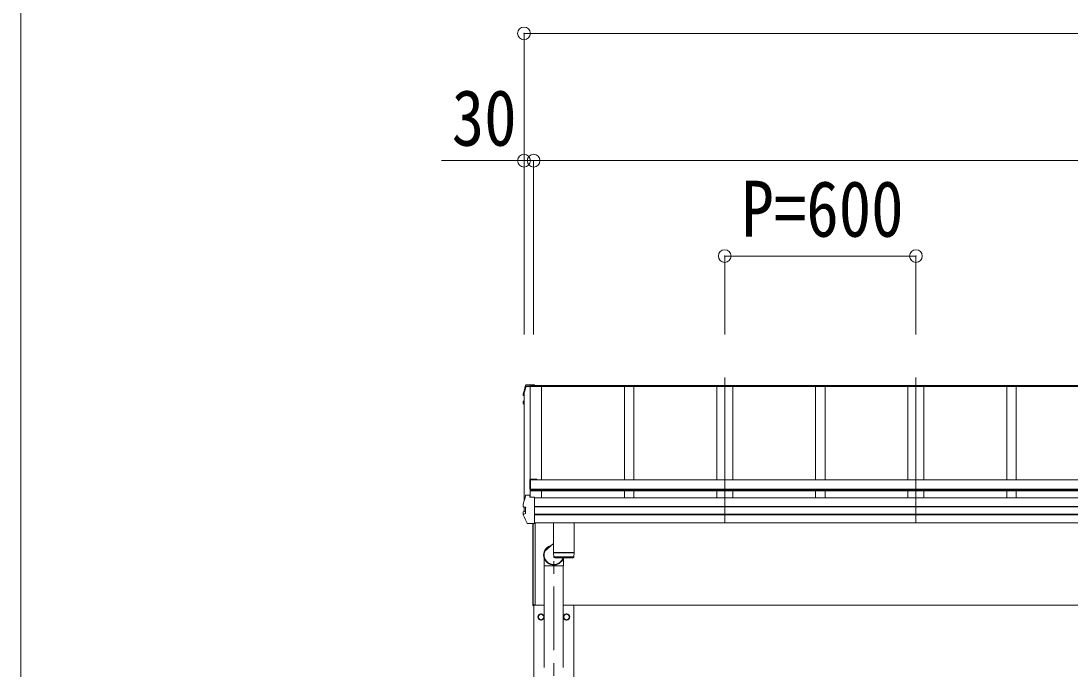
# Model space of a CAD drawing. Units: millimetres, scale not verified. Extents: x -11181 to 11305, y -7804 to 7716.
# Drawn here: x -11181 to -7888, y -1922 to 113 of the extents above; entities that cross this region are included whole.
import ezdxf
from ezdxf.enums import TextEntityAlignment as Align

# ---------------------------------------------------------------- set-up
doc = ezdxf.new("R2010")
doc.units = ezdxf.units.MM
doc.header["$LTSCALE"] = 40
doc.header["$PDMODE"] = 32
doc.header["$PDSIZE"] = 40
doc.linetypes.add('CHAIN1', pattern=[8, 5, -1, 1, -1])
for name, color, linetype, lineweight in [('0-0_0', 7, 'CHAIN1', 9), ('0-7_PARTS2', 4, 'Continuous', 9), ('0-E_ELV1', 6, 'Continuous', 9), ('F-0', 7, 'Continuous', 9)]:
    doc.layers.add(name, color=color, linetype=linetype, lineweight=lineweight)
doc.styles.add('ＭＳ ゴシック', font='')
doc.styles.get('ＭＳ ゴシック').set_extended_font_data('MS Gothic')

msp = doc.modelspace()

# ---------------------------------------------------------------- linework, layer by layer
at = {"layer": '0-0_0'}
msp.add_line((-9508.48, -4742.87), (-9508.48, -1579.03), dxfattribs=at)
at = {"layer": '0-7_PARTS2', "color": 2}
for p, q in [((-8971.98, -1460.52), (-8971.98, -1006.41)), ((-8371.98, -1460.52), (-8371.98, -1006.41))]:
    msp.add_line(p, q, dxfattribs=at)
at = {"layer": '0-7_PARTS2'}
for p, q in [((-9546.98, -1034.94), (-9595.42, -1034.94)), ((-9582.96, -1034.79), (-9595.38, -1034.79)), ((-9595.23, -1033.29), (-9583.18, -1033.29)), ((-9593.99, -1029.68), (-9568.98, -1029.68)), ((-9593.99, -1029.68), (-9593.99, -1029.68)), ((-9583.18, -1032.2), (-9582.8, -1034.7)), ((-9583.18, -1033.29), (-9583.18, -1032.2)), ((-9568.98, -1032.2), (-9583.18, -1032.2)), ((-9583.18, -1033.29), (-9582.96, -1034.79)), ((-9582.96, -1034.79), (-9582.96, -1034.44)), ((-9582.88, -1034.94), (-9582.88, -1378.3)), ((-9571.98, -1034.7), (-9582.8, -1034.7)), ((-9582.28, -1034.94), (-9582.28, -1382.25)), ((-1771.98, -1034.03), (-9571.98, -1034.03)), ((-1771.98, -1034.93), (-9571.98, -1034.93)), ((-9568.98, -1032.2), (-9568.98, -1029.68)), ((-9568.98, -1029.68), (-9568.98, -1029.68)), ((-1774.98, -1031.76), (-9568.98, -1031.76)), ((-9568.98, -1033.7), (-9568.98, -1032.2)), ((-9546.98, -1034.85), (-9546.98, -1327.86)), ((-9286.98, -1034.85), (-9286.98, -1327.99)), ((-9256.98, -1034.85), (-9256.98, -1327.99)), ((-8996.98, -1034.85), (-8996.98, -1327.86)), ((-8946.98, -1034.85), (-8946.98, -1327.86)), ((-8686.98, -1034.85), (-8686.98, -1327.99)), ((-8656.98, -1034.85), (-8656.98, -1327.99)), ((-8396.98, -1034.85), (-8396.98, -1327.86)), ((-8346.98, -1034.85), (-8346.98, -1327.86)), ((-8086.98, -1034.85), (-8086.98, -1327.99)), ((-8056.98, -1034.85), (-8056.98, -1327.99)), ((-9604.4, -1086.64), (-9604.4, -1082.58)), ((-9604.3, -1061.61), (-9604.3, -1057.56)), ((-9601.98, -1085.1), (-9603.35, -1085.37)), ((-9603.24, -1062.88), (-9601.98, -1063.13)), ((-9602.82, -1081.11), (-9602.81, -1081.11)), ((-9601.98, -1081.01), (-9602.81, -1081.11)), ((-9601.98, -1061.6), (-9602.75, -1061.45)), ((-9601.98, -1061.25), (-9602.67, -1061.12)), ((-9601.98, -1058.3), (-9601.98, -1395.1)), ((-9601.98, -1086.63), (-9602.82, -1086.79)), ((-9584.08, -1327.84), (-9584.08, -1357.3)), ((-9562.08, -1325.84), (-9582.08, -1325.84)), ((-9582.08, -1357.3), (-9582.08, -1327.37)), ((-9562.08, -1327.37), (-9582.08, -1327.37)), ((-5965.98, -1327.99), (-9582.08, -1327.99)), ((-9582.08, -1327.99), (-9582.08, -1361.88)), ((-9562.08, -1325.84), (-9562.08, -1328)), ((-9595.23, -1375.97), (-9583.18, -1375.97)), ((-9582.08, -1357.3), (-9584.08, -1357.3)), ((-9582.96, -1377.47), (-9583.18, -1375.97)), ((-9582.96, -1377.47), (-9582.96, -1377.82)), ((-9582.23, -1382.6), (-9582.96, -1377.82)), ((-9582.25, -1382.6), (-9582.8, -1378.92)), ((-9582.8, -1382.6), (-9582.8, -1378.92)), ((-5981.68, -1357.03), (-9582.08, -1357.03)), ((-5981.68, -1358.77), (-9582.08, -1358.77)), ((-5981.68, -1361.88), (-9582.08, -1361.88)), ((-9568.98, -1382.92), (-9568.98, -1382.6)), ((-9546.98, -1359.84), (-9546.98, -1384.78)), ((-9286.98, -1361.88), (-9286.98, -1384.78)), ((-9256.98, -1361.88), (-9256.98, -1384.78)), ((-8996.98, -1361.88), (-8996.98, -1384.78)), ((-8946.98, -1361.88), (-8946.98, -1384.78)), ((-8686.98, -1361.88), (-8686.98, -1384.78)), ((-8656.98, -1361.88), (-8656.98, -1384.78)), ((-8396.98, -1361.88), (-8396.98, -1384.78)), ((-8346.98, -1361.88), (-8346.98, -1384.78)), ((-8086.98, -1361.88), (-8086.98, -1384.78)), ((-8056.98, -1361.88), (-8056.98, -1384.78)), ((-9604.3, -1411.67), (-9604.3, -1404.29)), ((-9602.67, -1413.15), (-9602.67, -1413.15)), ((-9596.41, -1413.92), (-9602.67, -1413.15)), ((-9601.98, -1413.23), (-9601.98, -1427.78)), ((-9596.98, -1414.05), (-9596.98, -1433.27)), ((-9596.41, -1413.92), (-9596.41, -1413.92)), ((-9568.98, -1384.22), (-9568.98, -1382.92)), ((-9568.98, -1464.15), (-9568.98, -1384.22)), ((-1774.98, -1384.78), (-9568.98, -1384.78)), ((-1774.98, -1411.3), (-9568.98, -1411.3)), ((-1774.98, -1412.19), (-9568.98, -1412.19)), ((-9604.4, -1436.72), (-9604.4, -1429.32)), ((-9603.35, -1428.05), (-9597.39, -1426.89)), ((-9602.81, -1435.43), (-9602.82, -1435.43)), ((-9602.81, -1435.43), (-9596.41, -1433.74)), ((-9596.41, -1433.74), (-9596.41, -1433.74)), ((-1774.98, -1435.41), (-9568.98, -1435.41)), ((-1774.98, -1437.34), (-9568.98, -1437.34)), ((-9568.98, -1465.02), (-9589.63, -1465.02)), ((-9573.98, -1721.95), (-9573.98, -1466.7)), ((-9573.48, -1722.35), (-9573.48, -1466.7)), ((-1774.98, -1462.37), (-9568.98, -1462.37)), ((-9568.98, -1465.02), (-9568.98, -1464.15)), ((-9566.98, -1464.05), (-9566.98, -1719.95)), ((-9508.98, -1462.37), (-9508.98, -1555.92)), ((-9508.98, -1462.37), (-9444.98, -1462.37)), ((-9444.98, -1555.92), (-9444.98, -1462.37)), ((-9508.98, -1527.79), (-9536.83, -1551.74)), ((-9538.63, -1597.49), (-9538.63, -1573.69)), ((-9444.98, -1555.92), (-9508.98, -1555.92)), ((-9508.98, -1556.92), (-9508.76, -1569.97)), ((-9444.98, -1556.92), (-9508.98, -1556.92)), ((-9508.76, -1569.92), (-9445.21, -1569.92)), ((-9448.21, -1572.92), (-9505.75, -1572.92)), ((-9504.48, -1555.92), (-9504.47, -1556.92)), ((-9478.33, -1597.49), (-9478.33, -1573.69)), ((-9449.48, -1555.92), (-9449.5, -1556.92)), ((-9445.21, -1569.97), (-9444.98, -1556.92)), ((-9538.63, -1597.49), (-9511.29, -1597.49)), ((-9538.33, -1917.05), (-9538.33, -1597.49)), ((-9511.17, -1597.83), (-9512.3, -1594.71)), ((-9511.4, -1597.2), (-9505.57, -1597.2)), ((-9511.17, -1597.83), (-9505.8, -1597.83)), ((-9505.8, -1597.83), (-9504.67, -1594.71)), ((-9505.68, -1597.49), (-9478.33, -1597.49)), ((-9478.63, -1917.05), (-9478.63, -1597.49)), ((-9573.48, -1722.35), (-9573.49, -1722.41)), ((-9573.49, -1722.45), (-9573.48, -1722.45)), ((-9573.48, -1722.35), (-9573.48, -1722.35)), ((-9571.98, -1719.95), (-9571.98, -1721.35)), ((-9571.98, -1719.95), (-9566.98, -1719.95)), ((-9571.98, -1722.45), (-9571.98, -1719.95)), ((-9538.33, -1721.35), (-9571.98, -1721.35)), ((-9538.33, -1721.35), (-9571.98, -1721.35)), ((-9570.98, -1721.35), (-9570.98, -4576.35)), ((-3586.8, -1721.35), (-9478.63, -1721.35)), ((-9445.98, -4576.35), (-9445.98, -1721.35)), ((-9539.89, -1758.1), (-9539.99, -1758.1)), ((-9539.89, -1758.6), (-9539.99, -1758.6)), ((-9477.08, -1758.1), (-9476.98, -1758.1)), ((-9477.08, -1758.6), (-9476.98, -1758.6))]:
    msp.add_line(p, q, dxfattribs=at)
for points in [[(-9604.26, -1057.25), (-9601.94, -1048.4), (-9599.48, -1039.63), (-9596.85, -1030.97)], [(-9596.85, -1030.95), (-9596.72, -1030.66), (-9596.55, -1030.4), (-9596.33, -1030.17), (-9596.08, -1029.99), (-9595.8, -1029.86), (-9595.54, -1029.78), (-9595.3, -1029.74), (-9595.07, -1029.71), (-9594.81, -1029.7), (-9594.53, -1029.69), (-9594.22, -1029.68), (-9593.91, -1029.68)], [(-9568.98, -1033.7), (-9571.98, -1033.7), (-9571.98, -1034.7)], [(-9604.39, -1082.65), (-9604.39, -1082.37), (-9604.31, -1082.1), (-9604.18, -1081.86), (-9604.01, -1081.64), (-9603.81, -1081.48), (-9603.62, -1081.37), (-9603.45, -1081.3), (-9603.28, -1081.24), (-9603.1, -1081.18), (-9602.89, -1081.13)], [(-9604.26, -1057.25), (-9604.3, -1057.51), (-9604.3, -1057.56)], [(-9604.28, -1057.58), (-9604.29, -1057.41), (-9604.24, -1057.24)], [(-9601.98, -1092.84), (-9602.9, -1090.61), (-9604.31, -1087.12)], [(-9568.98, -1382.6), (-9583.18, -1382.6), (-9583.18, -1375.97)], [(-9604.26, -1403.98), (-9604.3, -1404.24), (-9604.3, -1404.29)], [(-9604.3, -1411.71), (-9604.3, -1411.62), (-9604.26, -1411.36)], [(-9602.75, -1413.13), (-9603.03, -1413.05), (-9603.27, -1412.98), (-9603.51, -1412.88), (-9603.79, -1412.71), (-9604.05, -1412.44), (-9604.23, -1412.1), (-9604.28, -1411.71)], [(-9602.67, -1413.15), (-9602.9, -1413.07), (-9603.1, -1412.93), (-9603.27, -1412.71), (-9603.39, -1412.43), (-9603.46, -1412.12), (-9603.47, -1411.8), (-9603.42, -1411.47)], [(-9596.98, -1414.05), (-9597, -1413.93), (-9597.03, -1413.84)], [(-9596.41, -1413.92), (-9596.33, -1413.94), (-9596.26, -1413.99), (-9596.19, -1414.07), (-9596.15, -1414.17), (-9596.12, -1414.28), (-9596.11, -1414.4)], [(-9604.29, -1437.21), (-9604.37, -1437.05), (-9604.4, -1436.87), (-9604.4, -1436.7)], [(-9604.31, -1437.19), (-9601.45, -1444.01), (-9598.5, -1450.74), (-9595.47, -1457.39), (-9592.34, -1463.96)], [(-9603.5, -1437.41), (-9603.59, -1437.08), (-9603.62, -1436.72), (-9603.57, -1436.36), (-9603.46, -1436.03), (-9603.29, -1435.75), (-9603.07, -1435.55), (-9602.82, -1435.43)], [(-9596.41, -1433.74), (-9596.33, -1433.7), (-9596.26, -1433.64), (-9596.19, -1433.55), (-9596.15, -1433.45), (-9596.12, -1433.33), (-9596.11, -1433.22)], [(-9589.65, -1465.02), (-9590.03, -1465.01), (-9590.38, -1465), (-9590.69, -1464.98), (-9590.97, -1464.95), (-9591.28, -1464.88), (-9591.61, -1464.74), (-9591.92, -1464.52), (-9592.18, -1464.24), (-9592.36, -1463.91)], [(-9573.49, -1722.41), (-9573.49, -1722.45), (-9573.49, -1722.45)], [(-9573.48, -1722.45), (-9573.48, -1722.45), (-9571.98, -1722.45)]]:
    msp.add_lwpolyline(points, dxfattribs=at)
for points in [[(-9548.48, -1748.53), (-9556.98, -1753.44), (-9556.98, -1763.26), (-9548.48, -1768.16), (-9539.98, -1763.26), (-9539.98, -1753.44)], [(-9468.48, -1748.53), (-9459.98, -1753.44), (-9459.98, -1763.26), (-9468.48, -1768.16), (-9476.98, -1763.26), (-9476.98, -1753.44)]]:
    msp.add_lwpolyline(points, close=True, dxfattribs=at)
for centre, radius in [((-9548.48, -1758.35), 10), ((-9548.48, -1758.35), 8.5), ((-9468.48, -1758.35), 10), ((-9468.48, -1758.35), 8.5)]:
    msp.add_circle(centre, radius, dxfattribs=at)
for centre, radius, start, end in [((-9118.98, -1180.95), 499.82, 162.96047, 166.14879), ((-9118.97, -1180.95), 498.32, 162.94349, 166.12469), ((-9595.23, -1034.99), 1.7, 89.95676, 162.90929), ((-9603.1, -1082.58), 1.3, 100.9005, 179.9623), ((-9603.1, -1086.64), 1.3, 100.8868, 201.66215), ((-9603, -1061.61), 1.3, 166.2046, 259.10358), ((-9139.66, -902.08), 498.64, 201.74241, 202.00165), ((-9139.66, -901.73), 498.64, 201.78246, 202.00165), ((-9582.08, -1327.84), 2, 90, 180), ((-9118.98, -1523.63), 499.82, 162.96047, 166.14879), ((-9595.23, -1377.67), 1.7, 89.95676, 162.90929), ((-9603.1, -1429.32), 1.3, 100.9005, 179.9623), ((-9597.48, -1426.4), 0.499, 280.91518, 359.94761), ((-9505.76, -1569.92), 3, 181, 270.04832), ((-9448.21, -1569.92), 3, 270, 359), ((-9573.48, -1721.95), 0.5, 180, 269.5), ((-9548.48, -1758.35), 8.6, 171.25399, 188.74601), ((-9548.48, -1758.35), 8.6, 111.25399, 128.74601), ((-9548.48, -1758.35), 8.6, 231.25399, 248.74601), ((-9548.48, -1758.35), 8.6, 51.25399, 68.74601), ((-9548.48, -1758.35), 8.6, 291.25399, 308.74601), ((-9548.48, -1758.35), 8.6, 1.66581, 8.74601), ((-9548.48, -1758.35), 8.6, 351.25399, 358.33419), ((-9468.48, -1758.35), 8.6, 171.25399, 178.33419), ((-9468.48, -1758.35), 8.6, 181.66581, 188.74601), ((-9468.48, -1758.35), 8.6, 111.25399, 128.74601), ((-9468.48, -1758.35), 8.6, 231.25399, 248.74601), ((-9468.48, -1758.35), 8.6, 51.25399, 68.74601), ((-9468.48, -1758.35), 8.6, 291.25399, 308.74601), ((-9468.48, -1758.35), 8.6, 351.25399, 8.74601)]:
    msp.add_arc(centre, radius, start, end, dxfattribs=at)
for major_axis, ratio, start_param, end_param in [((-31.85, 0), 0.984694, 4.91453, 9.1225933), ((-30.8, 0), 0.983336, 5.8816063, 9.1115017)]:
    msp.add_ellipse((-9508.48, -1563.58), major_axis=major_axis, ratio=ratio, start_param=start_param, end_param=end_param, dxfattribs=at)
at = {"layer": '0-E_ELV1'}
for p, q in [((-9601.98, 73.8), (-1741.98, 73.8)), ((-9601.98, 73.8), (-9601.98, -871.96)), ((-9601.98, -325.68), (-9860.58, -325.68)), ((-9601.98, -325.68), (-9571.98, -325.68)), ((-9601.98, -325.68), (-9601.98, -871.96)), ((-9571.98, -325.68), (-1771.98, -325.68)), ((-9571.98, -325.68), (-9571.98, -871.96)), ((-8971.98, -625.41), (-8971.98, -871.96)), ((-8971.98, -625.41), (-8371.98, -625.41)), ((-8371.98, -625.41), (-8371.98, -871.96))]:
    msp.add_line(p, q, dxfattribs=at)
for p in [(-9601.98, 73.8), (-9601.98, -325.68), (-9571.98, -325.68), (-8971.98, -625.41), (-8371.98, -625.41)]:
    msp.add_point(p, dxfattribs=at)
at = {"layer": 'F-0', "color": 5}
msp.add_line((-11180.61, 7716.46), (-11180.61, -7803.54), dxfattribs=at)

# ---------------------------------------------------------------- texts
at = {"layer": '0-E_ELV1', "color": 7, "style": 'ＭＳ ゴシック', "width": 0.85}
for s, p in [('30', (-9828.69, -331.73)), ('P=600', (-8919.6, -617.41))]:
    msp.add_text(s, height=176, dxfattribs=at).set_placement(p, align=Align.BOTTOM_LEFT)

doc.saveas('drawing.dxf')
